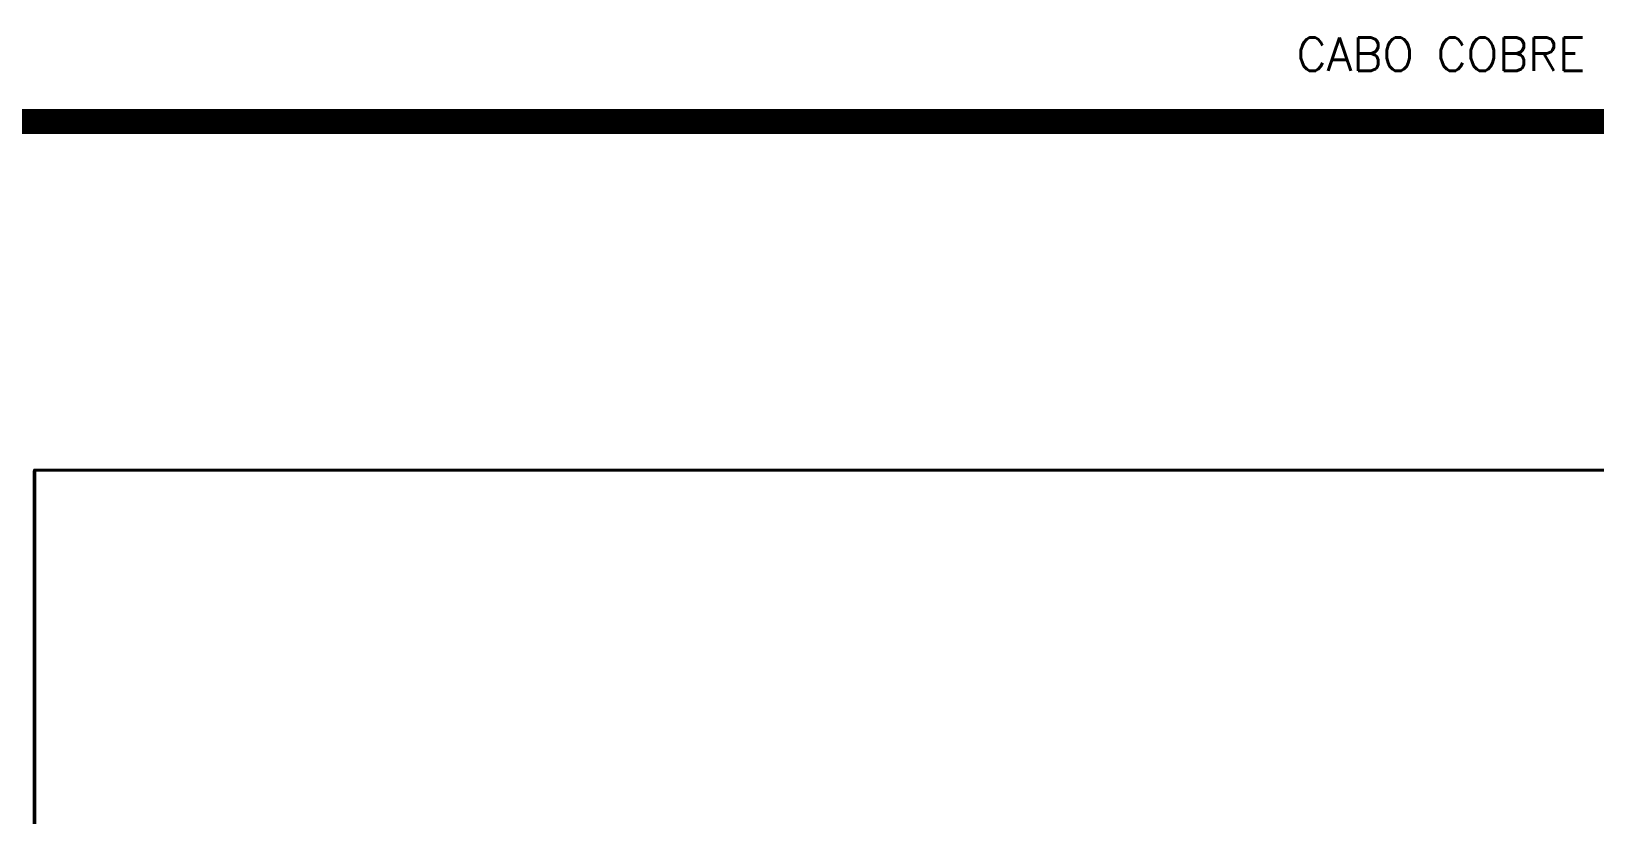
# Model space of a CAD drawing. Header units: millimetres. Extents: x -107267 to 109426, y -98906 to 83910.
# Drawn here: x 59101 to 63791, y 4202 to 6554 of the extents above; entities that cross this region are included whole.
import ezdxf

# ---------------------------------------------------------------- set-up
doc = ezdxf.new("R2010")
doc.units = ezdxf.units.MM
doc.linetypes.add('ACAD_ISO12W100', pattern=[21, 12, -3, 0, -3, 0, -3])
doc.layers.add('00_m3g_spda_ater_cabo50', color=1, linetype='Continuous', lineweight=9)
doc.layers.add('0_tag_texto_preto', color=7, linetype='Continuous', lineweight=9)
doc.layers.add('Top (Plan) View-Paredes', color=254, linetype='Continuous')
doc.styles.add('ROMANS', font='romans.shx')

# ---------------------------------------------------------------- blocks, each defined once
blk = doc.blocks.new('*U236')
at = {"layer": 'Top (Plan) View-Paredes', "color": 0, "linetype": 'ByBlock', "lineweight": -2}
for p, q in [((158114.8, 166440.7), (158114.8, 166436.7)), ((158114.8, 166440.7), (170047.8, 166440.7)), ((170043.8, 166436.7), (158118.8, 166436.7))]:
    blk.add_line(p, q, dxfattribs=at)
blk = doc.blocks.new('*U239')
at = {"layer": 'Top (Plan) View-Paredes', "color": 0, "linetype": 'ByBlock', "lineweight": -2}
for p, q in [((158114.8, 166436.7), (158118.8, 166436.7)), ((158114.8, 164740.7), (158114.8, 166436.7)), ((158118.8, 166436.7), (158118.8, 164740.7))]:
    blk.add_line(p, q, dxfattribs=at)

msp = doc.modelspace()

# ---------------------------------------------------------------- linework, layer by layer
at = {"layer": '00_m3g_spda_ater_cabo50', "linetype": 'ACAD_ISO12W100', "lineweight": -2, "const_width": 75}
msp.add_lwpolyline([(57001.1, -21420.6), (72344.8, -21420.6), (72344.8, 6282.9), (57001.1, 6282.9)], close=True, dxfattribs=at)

# ---------------------------------------------------------------- block references
at = {"layer": 'Top (Plan) View-Paredes'}
for name in ['*U236', '*U239']:
    msp.add_blockref(name, (-99005.4, -161202), dxfattribs=at)

# ---------------------------------------------------------------- texts
at = {"layer": '0_tag_texto_preto', "color": 1, "insert": (64527.6, 6535), "char_height": 100, "width": 4022.282, "attachment_point": 2, "style": 'ROMANS'}
msp.add_mtext('\\pxqc;CABO COBRE NU #50mm² (7 FIOS DE Ø3,0mm)\\P{\\C256;\\PDETALHE "F"}', dxfattribs=at)

doc.saveas('drawing.dxf')
